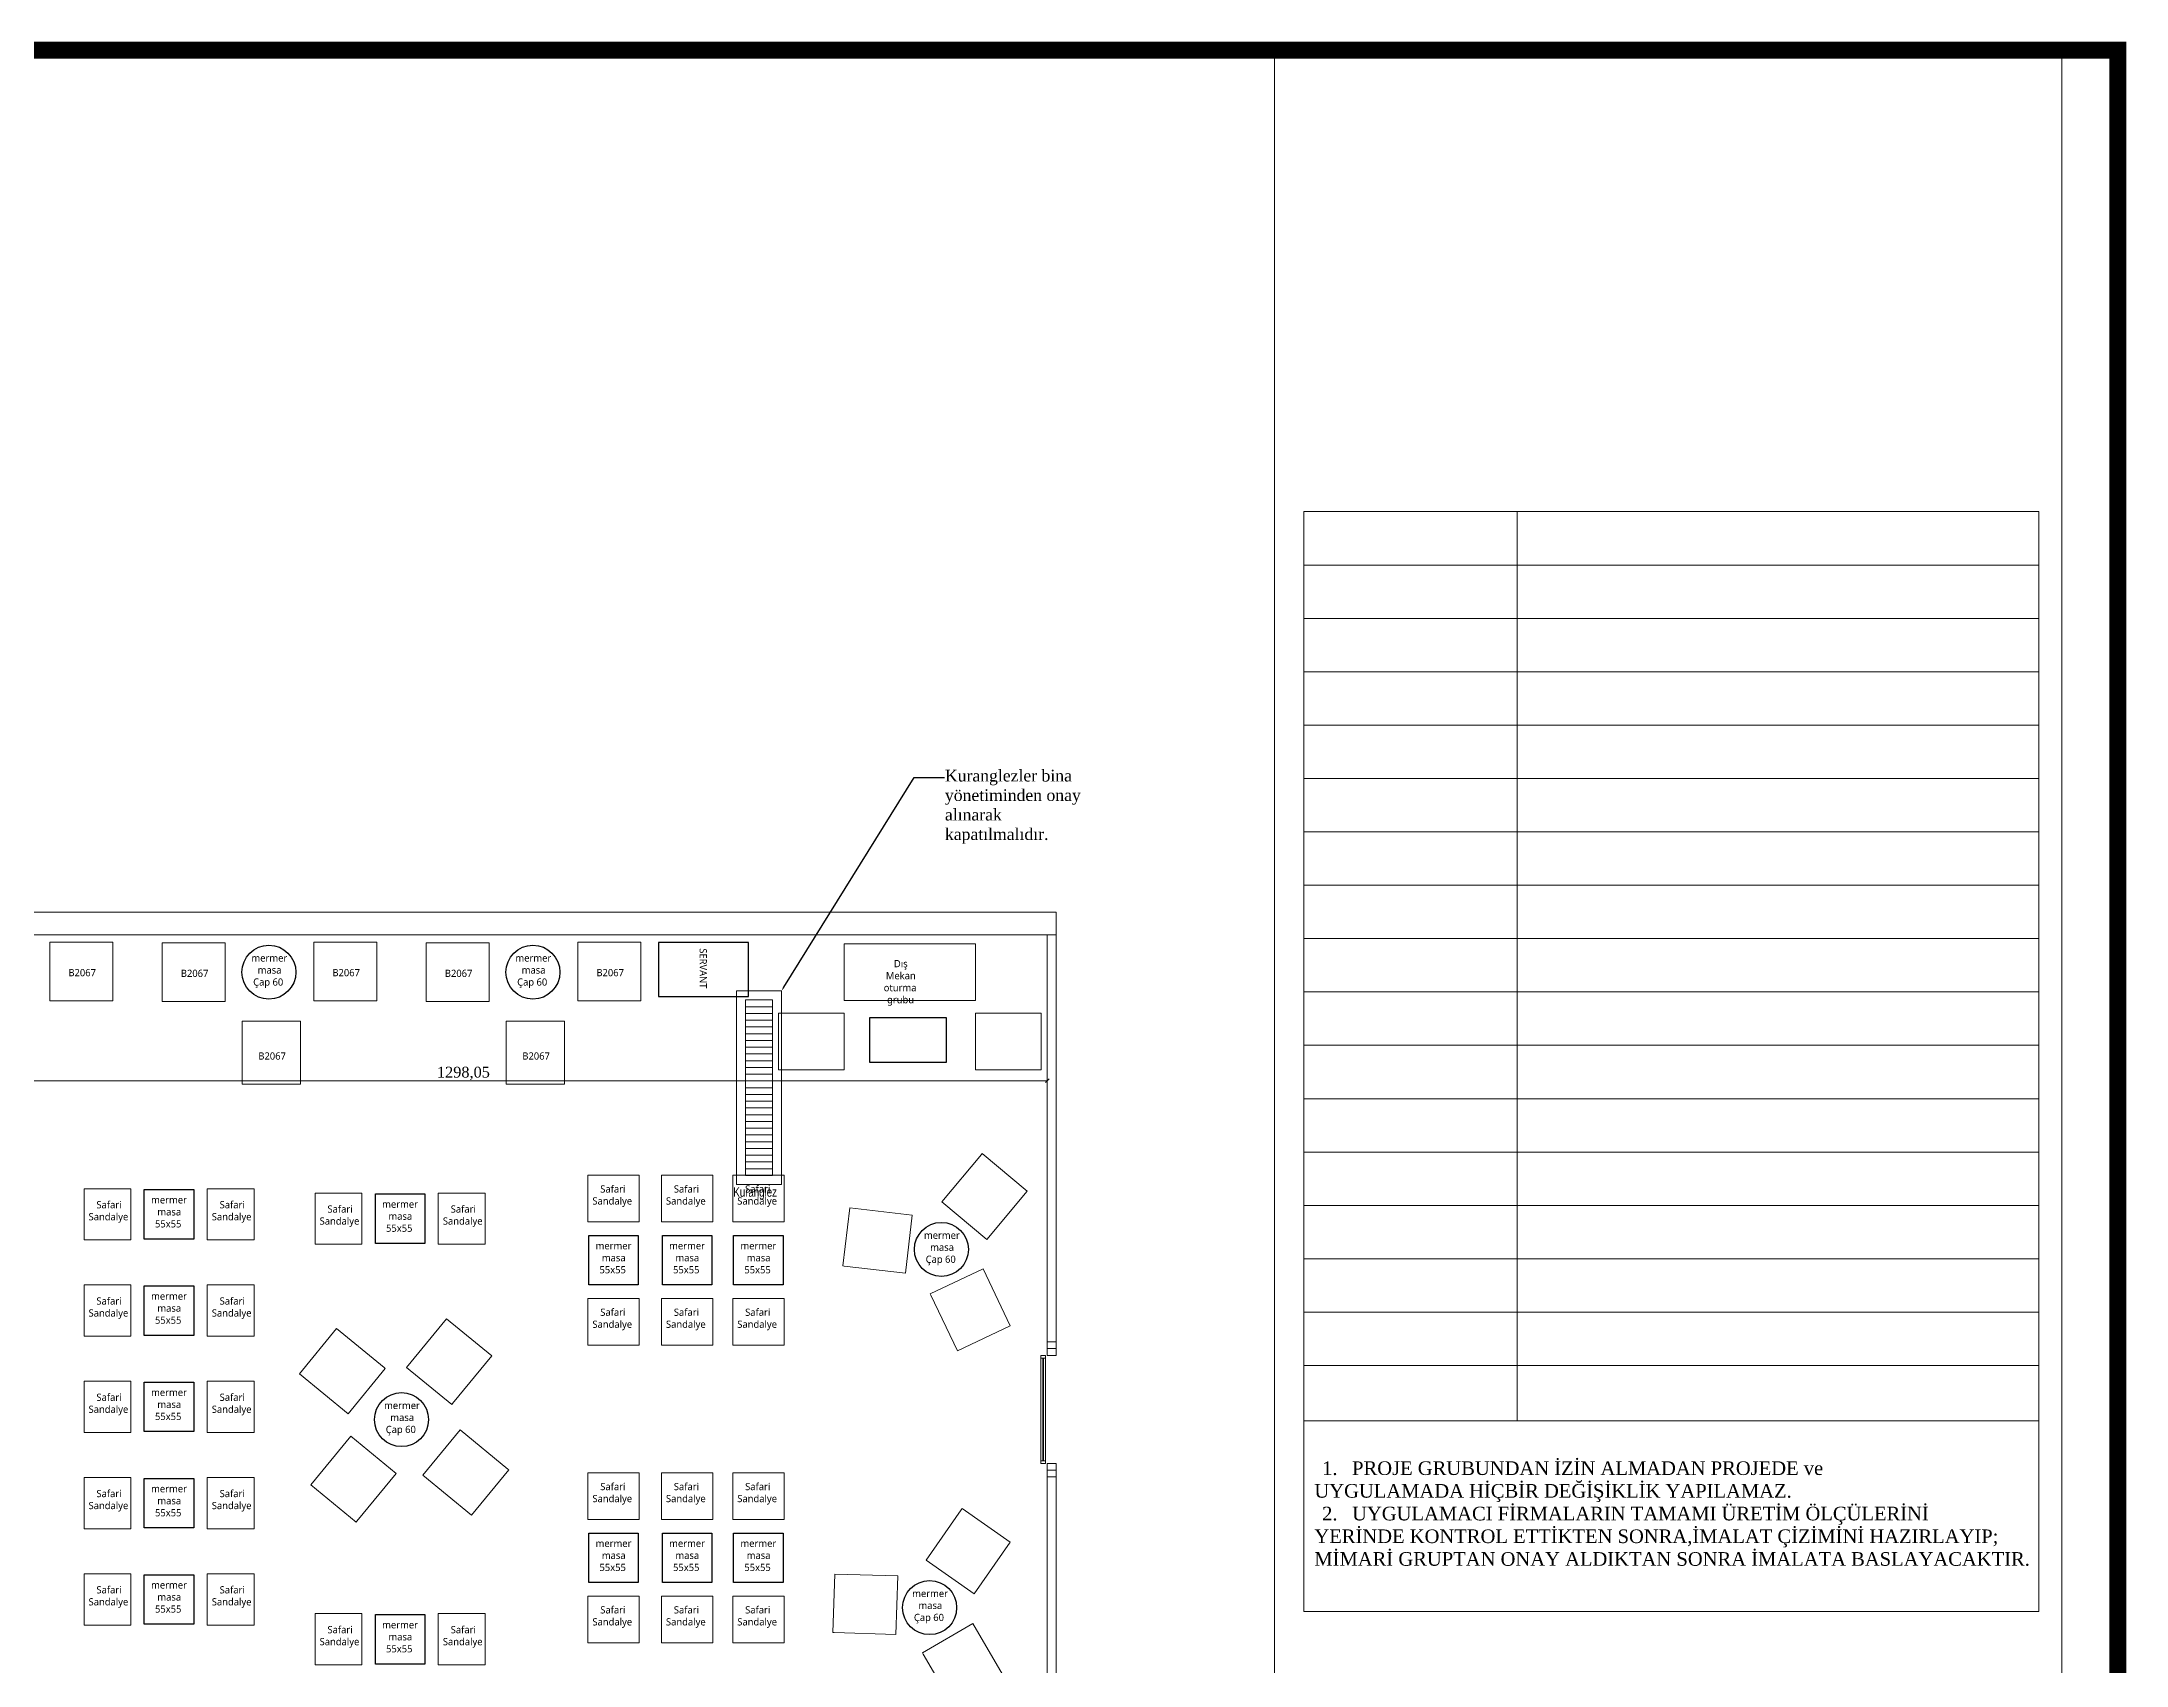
# Model space of a CAD drawing. Header units: millimetres. Extents: x 61675 to 66977, y 9453 to 12371.
# Drawn here: x 64659 to 66977, y 10567 to 12371 of the extents above; entities that cross this region are included whole.
import ezdxf
from ezdxf import colors
from ezdxf.entities.mleader import LeaderData, LeaderLine
from ezdxf.math import Vec2, Vec3

# ---------------------------------------------------------------- set-up
doc = ezdxf.new("R2010")
doc.units = ezdxf.units.MM
doc.header["$LTSCALE"] = 2
doc.header["$PDMODE"] = 2
doc.layers.get('0').update_dxf_attribs({"lineweight": 20})
for name, color, linetype, lineweight in [('SIVA', 4, 'Continuous', 15), ('t_cam', 140, 'Continuous', 20), ('t_doğrama', 142, 'Continuous', 13), ('t_olcu', 252, 'Continuous', 20), ('t_tefris', 44, 'Continuous', 25), ('t_tefrişoturum', 25, 'Continuous', 15), ('t_yazı', 7, 'Continuous', 25), ('YEŞİL', 3, 'Continuous', 50)]:
    doc.layers.add(name, color=color, linetype=linetype, lineweight=lineweight)
doc.layers.add('t_fayans', color=7, linetype='Continuous', lineweight=18, true_color=0xffff75)
doc.styles.add('A Tasarım_genel', font='GOTHIC.TTF', dxfattribs={"width": 0.7, "height": 70})
doc.styles.add('MEKAN', font='swisscl.ttf', dxfattribs={"height": 21})
doc.styles.get("Standard").update_dxf_attribs({"font": 'times.ttf', "height": 12})
doc.dimstyles.new('olcu50', dxfattribs={"dimtxt": 13, "dimasz": 4, "dimexe": 1.25, "dimexo": 0.625, "dimtad": 1, "dimtxsty": 'Standard', "dimblk": 'OBLIQUE', "dimcen": 2.5, "dimclrd": 256, "dimclre": 256, "dimclrt": 7, "dimadec": 0, "dimazin": 0, "dimtfac": 1, "dimtmove": 0, "dimatfit": 3, "dimldrblk": 'OBLIQUE', "dimfxl": 1, "dimlwd": -1, "dimlwe": -1, "dimarcsym": 0})

# ---------------------------------------------------------------- blocks, each defined once
blk = doc.blocks.new('_Oblique')
at = {"color": 0, "linetype": 'ByBlock', "lineweight": -2}
blk.add_line((-0.5, -0.5), (0.5, 0.5), dxfattribs=at)
blk = doc.blocks.new('*D2417')
at = {"layer": 'DEFPOINTS', "color": 0, "transparency": 16777216}
for p in [(64479.2, 11378.9), (65777.3, 11378.9), (65777.3, 11216.7)]:
    blk.add_point(p, dxfattribs=at)
at = {"layer": 't_olcu', "transparency": 16777216}
for p, q in [((64479.2, 11378.3), (64479.2, 11215.4)), ((65777.3, 11378.3), (65777.3, 11215.4)), ((64479.2, 11216.7), (65777.3, 11216.7))]:
    blk.add_line(p, q, dxfattribs=at)
at = {"layer": 't_olcu', "transparency": 16777216, "xscale": 4, "yscale": 4, "zscale": 4, "rotation": 180}
blk.add_blockref('_Oblique', (64479.2, 11216.7), dxfattribs=at)
at = {"layer": 't_olcu', "transparency": 16777216, "xscale": 4, "yscale": 4, "zscale": 4}
blk.add_blockref('_Oblique', (65777.3, 11216.7), dxfattribs=at)
at = {"layer": 't_olcu', "color": 7, "transparency": 16777216, "insert": (65128.2, 11224.8), "char_height": 12, "attachment_point": 5}
blk.add_mtext('1298,05', dxfattribs=at)

msp = doc.modelspace()

# ---------------------------------------------------------------- linework, layer by layer
at = {"color": 252}
for p, q in [((66030.055, 12362.029), (66030.055, 9513.19)), ((66905.067, 12362.029), (66905.067, 9513.19))]:
    msp.add_line(p, q, dxfattribs=at)
at = {"color": 250}
for p, q in [((66299.878, 11849.139), (66299.878, 10838.599)), ((66062.493, 11789.829), (66879.557, 11789.829)), ((66062.493, 11730.519), (66879.557, 11730.519)), ((66062.493, 11671.209), (66879.557, 11671.209)), ((66062.493, 11611.9), (66879.557, 11611.9)), ((66062.493, 11552.59), (66879.557, 11552.59)), ((66062.493, 11493.28), (66879.557, 11493.28)), ((66062.493, 11433.97), (66879.557, 11433.97)), ((66062.493, 11374.66), (66879.557, 11374.66)), ((66062.493, 11315.351), (66879.557, 11315.351)), ((66062.493, 11256.041), (66879.557, 11256.041)), ((66062.493, 11196.731), (66879.557, 11196.731)), ((66062.493, 11137.421), (66879.557, 11137.421)), ((66062.493, 11078.112), (66879.557, 11078.112)), ((66062.493, 11018.802), (66879.557, 11018.802)), ((66062.493, 10959.492), (66879.557, 10959.492)), ((66062.493, 10900.182), (66879.557, 10900.182))]:
    msp.add_line(p, q, dxfattribs=at)
for p, q in [((64479.205, 11403.911), (65787.254, 11403.911)), ((65787.253, 11403.911), (65787.254, 11378.911)), ((64479.205, 11378.911), (65787.254, 11378.911))]:
    msp.add_line(p, q)
at = {"color": 252, "const_width": 18.717}
msp.add_lwpolyline([(61684.583, 9461.991), (61684.583, 12362.029), (66967.568, 12362.029), (66967.568, 9461.991)], close=True, dxfattribs=at)
at = {"color": 250}
msp.add_lwpolyline([(66879.557, 10838.599), (66062.493, 10838.599), (66062.493, 11849.139), (66879.557, 11849.139)], close=True, dxfattribs=at)
msp.add_lwpolyline([(66062.493, 10838.599), (66062.493, 10626.768), (66879.557, 10626.768), (66879.557, 10838.599)], dxfattribs=at)
at = {"layer": 'SIVA'}
for p, q in [((65787.254, 10926.435), (65777.254, 10926.435)), ((65787.254, 10918.935), (65777.254, 10918.935)), ((65770.254, 10911.435), (65770.254, 10791.435)), ((65775.254, 10911.435), (65770.254, 10911.435)), ((65775.254, 10908.435), (65770.254, 10908.435)), ((65775.254, 10791.435), (65775.254, 10911.435)), ((65787.254, 10911.435), (65777.254, 10911.435)), ((65770.254, 10794.435), (65775.254, 10794.435)), ((65770.254, 10791.435), (65775.254, 10791.435)), ((65787.254, 10791.435), (65777.254, 10791.435)), ((65787.254, 10783.935), (65777.254, 10783.935)), ((65787.254, 10776.435), (65777.254, 10776.435))]:
    msp.add_line(p, q, dxfattribs=at)
for points in [[(65431.705, 11316.411), (65431.705, 11101.411), (65481.705, 11101.411), (65481.705, 11316.411)], [(65441.705, 11306.411), (65441.705, 11111.411), (65471.705, 11111.411), (65471.705, 11306.411)], [(65471.705, 11306.411), (65471.705, 11298.911), (65441.705, 11298.911), (65441.705, 11306.411)], [(65471.705, 11298.911), (65471.705, 11291.411), (65441.705, 11291.411), (65441.705, 11298.911)], [(65471.705, 11291.411), (65471.705, 11283.911), (65441.705, 11283.911), (65441.705, 11291.411)], [(65471.705, 11283.911), (65471.705, 11276.411), (65441.705, 11276.411), (65441.705, 11283.911)], [(65471.705, 11276.411), (65471.705, 11268.911), (65441.705, 11268.911), (65441.705, 11276.411)], [(65471.705, 11268.911), (65471.705, 11261.411), (65441.705, 11261.411), (65441.705, 11268.911)], [(65471.705, 11261.411), (65471.705, 11253.911), (65441.705, 11253.911), (65441.705, 11261.411)], [(65471.705, 11253.911), (65471.705, 11246.411), (65441.705, 11246.411), (65441.705, 11253.911)], [(65471.705, 11246.411), (65471.705, 11238.911), (65441.705, 11238.911), (65441.705, 11246.411)], [(65471.705, 11238.911), (65471.705, 11231.411), (65441.705, 11231.411), (65441.705, 11238.911)], [(65471.705, 11231.411), (65471.705, 11223.911), (65441.705, 11223.911), (65441.705, 11231.411)], [(65471.705, 11223.911), (65471.705, 11216.411), (65441.705, 11216.411), (65441.705, 11223.911)], [(65471.705, 11216.411), (65471.705, 11208.911), (65441.705, 11208.911), (65441.705, 11216.411)], [(65471.705, 11208.911), (65471.705, 11201.411), (65441.705, 11201.411), (65441.705, 11208.911)], [(65471.705, 11201.411), (65471.705, 11193.911), (65441.705, 11193.911), (65441.705, 11201.411)], [(65471.705, 11193.911), (65471.705, 11186.411), (65441.705, 11186.411), (65441.705, 11193.911)], [(65471.705, 11186.411), (65471.705, 11178.911), (65441.705, 11178.911), (65441.705, 11186.411)], [(65471.705, 11178.911), (65471.705, 11171.411), (65441.705, 11171.411), (65441.705, 11178.911)], [(65471.705, 11171.411), (65471.705, 11163.911), (65441.705, 11163.911), (65441.705, 11171.411)], [(65471.705, 11163.911), (65471.705, 11156.411), (65441.705, 11156.411), (65441.705, 11163.911)], [(65471.705, 11156.411), (65471.705, 11148.911), (65441.705, 11148.911), (65441.705, 11156.411)], [(65471.705, 11148.911), (65471.705, 11141.411), (65441.705, 11141.411), (65441.705, 11148.911)], [(65471.705, 11141.411), (65471.705, 11133.911), (65441.705, 11133.911), (65441.705, 11141.411)], [(65471.705, 11133.911), (65471.705, 11126.411), (65441.705, 11126.411), (65441.705, 11133.911)], [(65471.705, 11126.411), (65471.705, 11118.911), (65441.705, 11118.911), (65441.705, 11126.411)]]:
    msp.add_lwpolyline(points, close=True, dxfattribs=at)
at = {"layer": 't_cam', "ltscale": 0.5}
for p, q in [((65772.504, 10794.435), (65772.504, 10908.435)), ((65772.754, 10794.435), (65772.754, 10908.435)), ((65773.004, 10794.435), (65773.004, 10908.435))]:
    msp.add_line(p, q, dxfattribs=at)
at = {"layer": 't_doğrama', "ltscale": 0.5}
for points in [[(65777.254, 10911.435), (65777.254, 11378.911)], [(65787.254, 10911.435), (65787.254, 11378.911)], [(65777.254, 10323.957), (65777.254, 10791.435)], [(65787.254, 10323.958), (65787.254, 10791.435)]]:
    msp.add_lwpolyline(points, dxfattribs=at)
at = {"layer": 't_tefris', "linetype": 'Continuous'}
msp.add_lwpolyline([(65445.214, 11370.129), (65345.214, 11370.129), (65345.214, 11310.129), (65445.214, 11310.129), (65445.214, 11370.129)], close=True, dxfattribs=at)
for points in [[(65580.078, 11286.927), (65665.078, 11286.927), (65665.078, 11236.927), (65580.078, 11236.927), (65580.078, 11286.927)], [(64828.437, 11095.701), (64828.437, 11040.701), (64773.437, 11040.701), (64773.437, 11095.701), (64828.437, 11095.701)], [(65085.314, 11090.902), (65085.314, 11035.902), (65030.314, 11035.902), (65030.314, 11090.902), (65085.314, 11090.902)], [(65322.595, 10989.699), (65267.595, 10989.699), (65267.595, 11044.699), (65322.595, 11044.699), (65322.595, 10989.699)], [(65404.374, 10989.699), (65349.374, 10989.699), (65349.374, 11044.699), (65404.374, 11044.699), (65404.374, 10989.699)], [(65483.654, 10989.699), (65428.654, 10989.699), (65428.654, 11044.699), (65483.654, 11044.699), (65483.654, 10989.699)], [(64828.437, 10988.701), (64828.437, 10933.701), (64773.437, 10933.701), (64773.437, 10988.701), (64828.437, 10988.701)], [(64828.437, 10881.701), (64828.437, 10826.701), (64773.437, 10826.701), (64773.437, 10881.701), (64828.437, 10881.701)], [(64828.437, 10774.701), (64828.437, 10719.701), (64773.437, 10719.701), (64773.437, 10774.701), (64828.437, 10774.701)], [(65322.595, 10658.951), (65267.595, 10658.951), (65267.595, 10713.951), (65322.595, 10713.951), (65322.595, 10658.951)], [(65404.374, 10658.951), (65349.374, 10658.951), (65349.374, 10713.951), (65404.374, 10713.951), (65404.374, 10658.951)], [(65483.654, 10658.951), (65428.654, 10658.951), (65428.654, 10713.951), (65483.654, 10713.951), (65483.654, 10658.951)], [(64828.437, 10667.701), (64828.437, 10612.701), (64773.437, 10612.701), (64773.437, 10667.701), (64828.437, 10667.701)], [(65085.314, 10623.444), (65085.314, 10568.444), (65030.314, 10568.444), (65030.314, 10623.444), (65085.314, 10623.444)]]:
    msp.add_lwpolyline(points, dxfattribs=at)
for centre in [(64911.969, 11337.296), (65205.469, 11337.296), (65659.618, 11029.2), (65059.391, 10840.048), (65646.545, 10631.129)]:
    msp.add_circle(centre, 30, dxfattribs=at)
at = {"layer": 't_tefrişoturum'}
for points in [[(64738.469, 11370.546), (64738.469, 11305.546), (64668.469, 11305.546), (64668.469, 11370.546), (64736.969, 11370.546)], [(64863.469, 11369.796), (64863.469, 11304.796), (64793.469, 11304.796), (64793.469, 11369.796), (64861.969, 11369.796)], [(65031.969, 11370.546), (65031.969, 11305.546), (64961.969, 11305.546), (64961.969, 11370.546), (65030.469, 11370.546)], [(65156.969, 11369.796), (65156.969, 11304.796), (65086.969, 11304.796), (65086.969, 11369.796), (65155.469, 11369.796)], [(65325.469, 11370.546), (65325.469, 11305.546), (65255.469, 11305.546), (65255.469, 11370.546), (65323.969, 11370.546)], [(65554.419, 11305.911), (65697.419, 11305.911), (65697.419, 11368.911), (65551.419, 11368.911), (65551.419, 11305.911)], [(65551.419, 11228.911), (65551.419, 11291.911), (65478.419, 11291.911), (65478.419, 11228.911)], [(65700.419, 11228.911), (65770.419, 11228.911), (65770.419, 11291.911), (65697.419, 11291.911), (65697.419, 11228.911)], [(64882.111, 11282.925), (64947.111, 11282.925), (64947.111, 11212.925), (64882.111, 11212.925), (64882.111, 11281.425)], [(65175.611, 11282.925), (65240.611, 11282.925), (65240.611, 11212.925), (65175.611, 11212.925), (65175.611, 11281.425)], [(65704.999, 11135.693), (65754.92, 11094.065), (65710.09, 11040.304), (65660.169, 11081.932), (65704.038, 11134.541)], [(65323.595, 11059.699), (65266.595, 11059.699), (65266.595, 11111.699), (65323.595, 11111.699), (65323.595, 11059.699)], [(65405.374, 11059.699), (65348.374, 11059.699), (65348.374, 11111.699), (65405.374, 11111.699), (65405.374, 11059.699)], [(65484.654, 11059.699), (65427.654, 11059.699), (65427.654, 11111.699), (65484.654, 11111.699), (65484.654, 11059.699)], [(64758.437, 11096.701), (64758.437, 11039.701), (64706.437, 11039.701), (64706.437, 11096.701), (64758.437, 11096.701)], [(64895.437, 11096.701), (64895.437, 11039.701), (64843.437, 11039.701), (64843.437, 11096.701), (64895.437, 11096.701)], [(65015.314, 11091.902), (65015.314, 11034.902), (64963.314, 11034.902), (64963.314, 11091.902), (65015.314, 11091.902)], [(65152.314, 11091.902), (65152.314, 11034.902), (65100.314, 11034.902), (65100.314, 11091.902), (65152.314, 11091.902)], [(65550.176, 11010.898), (65557.702, 11075.46), (65627.231, 11067.356), (65619.705, 11002.793), (65551.666, 11010.724)], [(64758.437, 10989.701), (64758.437, 10932.701), (64706.437, 10932.701), (64706.437, 10989.701), (64758.437, 10989.701)], [(64895.437, 10989.701), (64895.437, 10932.701), (64843.437, 10932.701), (64843.437, 10989.701), (64895.437, 10989.701)], [(65647.211, 10979.695), (65705.887, 11007.661), (65736.005, 10944.471), (65677.329, 10916.505), (65647.856, 10978.341)], [(65323.595, 10922.699), (65266.595, 10922.699), (65266.595, 10974.699), (65323.595, 10974.699), (65323.595, 10922.699)], [(65405.374, 10922.699), (65348.374, 10922.699), (65348.374, 10974.699), (65405.374, 10974.699), (65405.374, 10922.699)], [(65484.654, 10922.699), (65427.654, 10922.699), (65427.654, 10974.699), (65484.654, 10974.699), (65484.654, 10922.699)], [(65041.377, 10896.896), (65000.125, 10846.665), (64946.029, 10891.09), (64987.281, 10941.322), (65040.218, 10897.848)], [(65115.287, 10856.902), (65065.056, 10898.155), (65109.481, 10952.25), (65159.713, 10910.998), (65116.239, 10858.061)], [(64758.437, 10882.701), (64758.437, 10825.701), (64706.437, 10825.701), (64706.437, 10882.701), (64758.437, 10882.701)], [(64895.437, 10882.701), (64895.437, 10825.701), (64843.437, 10825.701), (64843.437, 10882.701), (64895.437, 10882.701)], [(65178.592, 10784.209), (65137.339, 10733.978), (65083.244, 10778.403), (65124.496, 10828.635), (65177.433, 10785.161)], [(65008.928, 10726.21), (64958.696, 10767.463), (65003.122, 10821.558), (65053.353, 10780.306), (65009.88, 10727.369)], [(65323.595, 10728.951), (65266.595, 10728.951), (65266.595, 10780.951), (65323.595, 10780.951), (65323.595, 10728.951)], [(65405.374, 10728.951), (65348.374, 10728.951), (65348.374, 10780.951), (65405.374, 10780.951), (65405.374, 10728.951)], [(65484.654, 10728.951), (65427.654, 10728.951), (65427.654, 10780.951), (65484.654, 10780.951), (65484.654, 10728.951)], [(64758.437, 10775.701), (64758.437, 10718.701), (64706.437, 10718.701), (64706.437, 10775.701), (64758.437, 10775.701)], [(64895.437, 10775.701), (64895.437, 10718.701), (64843.437, 10718.701), (64843.437, 10775.701), (64895.437, 10775.701)], [(65682.609, 10741.126), (65735.922, 10703.941), (65695.876, 10646.527), (65642.563, 10683.712), (65681.751, 10739.896)], [(64758.437, 10668.701), (64758.437, 10611.701), (64706.437, 10611.701), (64706.437, 10668.701), (64758.437, 10668.701)], [(64895.437, 10668.701), (64895.437, 10611.701), (64843.437, 10611.701), (64843.437, 10668.701), (64895.437, 10668.701)], [(65539.08, 10603.492), (65541.031, 10668.463), (65611, 10666.361), (65609.048, 10601.39), (65540.579, 10603.447)], [(65323.595, 10591.951), (65266.595, 10591.951), (65266.595, 10643.951), (65323.595, 10643.951), (65323.595, 10591.951)], [(65405.374, 10591.951), (65348.374, 10591.951), (65348.374, 10643.951), (65405.374, 10643.951), (65405.374, 10591.951)], [(65484.654, 10591.951), (65427.654, 10591.951), (65427.654, 10643.951), (65484.654, 10643.951), (65484.654, 10591.951)], [(65015.314, 10624.444), (65015.314, 10567.444), (64963.314, 10567.444), (64963.314, 10624.444), (65015.314, 10624.444)], [(65152.314, 10624.444), (65152.314, 10567.444), (65100.314, 10567.444), (65100.314, 10624.444), (65152.314, 10624.444)], [(65638.436, 10580.74), (65694.493, 10613.644), (65729.928, 10553.275), (65673.871, 10520.372), (65639.196, 10579.447)]]:
    msp.add_lwpolyline(points, close=True, dxfattribs=at)

# ---------------------------------------------------------------- texts
at = {"color": 250, "insert": (66074.291, 10735.5), "char_height": 15.13082, "width": 1040.33751, "attachment_point": 4}
msp.add_mtext('\\pi-33.306,l41.912,t41.912;1.^IPROJE GRUBUNDAN İZİN ALMADAN PROJEDE ve \\P\\pi0,l0;UYGULAMADA HİÇBİR DEĞİŞİKLİK YAPILAMAZ.\\P\\pi-33.306,l41.912;2.^IUYGULAMACI FİRMALARIN TAMAMI ÜRETİM ÖLÇÜLERİNİ \\P\\pi0,l0;YERİNDE KONTROL ETTİKTEN SONRA,İMALAT ÇİZİMİNİ HAZIRLAYIP;\\PMİMARİ GRUPTAN ONAY ALDIKTAN SONRA İMALATA BASLAYACAKTIR.', dxfattribs=at)
at = {"layer": 't_yazı', "insert": (65394.791, 11361.274), "char_height": 8, "width": 43.28707, "attachment_point": 4, "rotation": 270}
msp.add_mtext('\\pi-2.54836;{\\fLucida Sans Unicode|b0|i0|c162|p34;SERVANT}', dxfattribs=at)
at = {"layer": 't_yazı', "char_height": 8, "width": 43.28707, "attachment_point": 4}
for s, insert in [('\\pi5.3084;{\\fLucida Sans Unicode|b0|i0|c162|p34;B2067}', (64683.791, 11336.739)), ('\\pi5.3084;{\\fLucida Sans Unicode|b0|i0|c162|p34;B2067}', (64808.791, 11335.989)), ('\\pi1.25435;{\\fLucida Sans Unicode|b0|i0|c162|p34;mermer \\P\\pi8.2084;masa \\P\\pi3.15164;Çap 60}', (64891.304, 11338.382)), ('\\pi5.3084;{\\fLucida Sans Unicode|b0|i0|c162|p34;B2067}', (64977.291, 11336.739)), ('\\pi5.3084;{\\fLucida Sans Unicode|b0|i0|c162|p34;B2067}', (65102.291, 11335.989)), ('\\pi1.25435;{\\fLucida Sans Unicode|b0|i0|c162|p34;mermer \\P\\pi8.2084;masa \\P\\pi3.15164;Çap 60}', (65184.804, 11338.382)), ('\\pi5.3084;{\\fLucida Sans Unicode|b0|i0|c162|p34;B2067}', (65270.791, 11336.739)), ('\\pi14.01651;{\\fLucida Sans Unicode|b0|i0|c162|p34;Dış \\P\\pi5.08408;Mekan \\P\\pi2.68408;oturma \\P\\pi6.4084;grubu}', (65592.812, 11325.432)), ('\\pi5.3084;{\\fLucida Sans Unicode|b0|i0|c162|p34;B2067}', (64894.933, 11244.118)), ('\\pi5.3084;{\\fLucida Sans Unicode|b0|i0|c162|p34;B2067}', (65188.433, 11244.118)), ('\\pi7.45435;{\\fLucida Sans Unicode|b0|i0|c162|p34;Safari \\P\\pi-1.2889;Sandalye}', (64712.759, 11070.894)), ('\\pi1.25435;{\\fLucida Sans Unicode|b0|i0|c162|p34;mermer \\P\\pi8.2084;masa \\P\\pi5.57867;55x55}', (64779.759, 11070.894)), ('\\pi7.45435;{\\fLucida Sans Unicode|b0|i0|c162|p34;Safari \\P\\pi-1.2889;Sandalye}', (64849.759, 11070.894)), ('\\pi7.45435;{\\fLucida Sans Unicode|b0|i0|c162|p34;Safari \\P\\pi-1.2889;Sandalye}', (64969.636, 11066.094)), ('\\pi1.25435;{\\fLucida Sans Unicode|b0|i0|c162|p34;mermer \\P\\pi8.2084;masa \\P\\pi5.57867;55x55}', (65036.636, 11066.094)), ('\\pi7.45435;{\\fLucida Sans Unicode|b0|i0|c162|p34;Safari \\P\\pi-1.2889;Sandalye}', (65106.636, 11066.094)), ('\\pi7.45435;{\\fLucida Sans Unicode|b0|i0|c162|p34;Safari \\P\\pi-1.2889;Sandalye}', (65272.917, 11088.392)), ('\\pi7.45435;{\\fLucida Sans Unicode|b0|i0|c162|p34;Safari \\P\\pi-1.2889;Sandalye}', (65354.696, 11088.392)), ('\\pi7.45435;{\\fLucida Sans Unicode|b0|i0|c162|p34;Safari \\P\\pi-1.2889;Sandalye}', (65433.976, 11088.392)), ('\\pi1.25435;{\\fLucida Sans Unicode|b0|i0|c162|p34;mermer \\P\\pi8.2084;masa \\P\\pi5.57867;55x55}', (65273.917, 11019.892)), ('\\pi1.25435;{\\fLucida Sans Unicode|b0|i0|c162|p34;mermer \\P\\pi8.2084;masa \\P\\pi5.57867;55x55}', (65355.696, 11019.892)), ('\\pi1.25435;{\\fLucida Sans Unicode|b0|i0|c162|p34;mermer \\P\\pi8.2084;masa \\P\\pi5.57867;55x55}', (65434.976, 11019.892)), ('\\pi1.25435;{\\fLucida Sans Unicode|b0|i0|c162|p34;mermer \\P\\pi8.2084;masa \\P\\pi3.15164;Çap 60}', (65638.953, 11030.286)), ('\\pi7.45435;{\\fLucida Sans Unicode|b0|i0|c162|p34;Safari \\P\\pi-1.2889;Sandalye}', (64712.759, 10963.894)), ('\\pi1.25435;{\\fLucida Sans Unicode|b0|i0|c162|p34;mermer \\P\\pi8.2084;masa \\P\\pi5.57867;55x55}', (64779.759, 10963.894)), ('\\pi7.45435;{\\fLucida Sans Unicode|b0|i0|c162|p34;Safari \\P\\pi-1.2889;Sandalye}', (64849.759, 10963.894)), ('\\pi7.45435;{\\fLucida Sans Unicode|b0|i0|c162|p34;Safari \\P\\pi-1.2889;Sandalye}', (65272.917, 10951.392)), ('\\pi7.45435;{\\fLucida Sans Unicode|b0|i0|c162|p34;Safari \\P\\pi-1.2889;Sandalye}', (65354.696, 10951.392)), ('\\pi7.45435;{\\fLucida Sans Unicode|b0|i0|c162|p34;Safari \\P\\pi-1.2889;Sandalye}', (65433.976, 10951.392)), ('\\pi7.45435;{\\fLucida Sans Unicode|b0|i0|c162|p34;Safari \\P\\pi-1.2889;Sandalye}', (64712.759, 10856.894)), ('\\pi1.25435;{\\fLucida Sans Unicode|b0|i0|c162|p34;mermer \\P\\pi8.2084;masa \\P\\pi5.57867;55x55}', (64779.759, 10856.894)), ('\\pi7.45435;{\\fLucida Sans Unicode|b0|i0|c162|p34;Safari \\P\\pi-1.2889;Sandalye}', (64849.759, 10856.894)), ('\\pi1.25435;{\\fLucida Sans Unicode|b0|i0|c162|p34;mermer \\P\\pi8.2084;masa \\P\\pi3.15164;Çap 60}', (65038.726, 10841.134)), ('\\pi7.45435;{\\fLucida Sans Unicode|b0|i0|c162|p34;Safari \\P\\pi-1.2889;Sandalye}', (64712.759, 10749.894)), ('\\pi1.25435;{\\fLucida Sans Unicode|b0|i0|c162|p34;mermer \\P\\pi8.2084;masa \\P\\pi5.57867;55x55}', (64779.759, 10749.894)), ('\\pi7.45435;{\\fLucida Sans Unicode|b0|i0|c162|p34;Safari \\P\\pi-1.2889;Sandalye}', (64849.759, 10749.894)), ('\\pi7.45435;{\\fLucida Sans Unicode|b0|i0|c162|p34;Safari \\P\\pi-1.2889;Sandalye}', (65272.917, 10757.644)), ('\\pi7.45435;{\\fLucida Sans Unicode|b0|i0|c162|p34;Safari \\P\\pi-1.2889;Sandalye}', (65354.696, 10757.644)), ('\\pi7.45435;{\\fLucida Sans Unicode|b0|i0|c162|p34;Safari \\P\\pi-1.2889;Sandalye}', (65433.976, 10757.644)), ('\\pi1.25435;{\\fLucida Sans Unicode|b0|i0|c162|p34;mermer \\P\\pi8.2084;masa \\P\\pi5.57867;55x55}', (65273.917, 10689.144)), ('\\pi1.25435;{\\fLucida Sans Unicode|b0|i0|c162|p34;mermer \\P\\pi8.2084;masa \\P\\pi5.57867;55x55}', (65355.696, 10689.144)), ('\\pi1.25435;{\\fLucida Sans Unicode|b0|i0|c162|p34;mermer \\P\\pi8.2084;masa \\P\\pi5.57867;55x55}', (65434.976, 10689.144)), ('\\pi7.45435;{\\fLucida Sans Unicode|b0|i0|c162|p34;Safari \\P\\pi-1.2889;Sandalye}', (64712.759, 10642.894)), ('\\pi1.25435;{\\fLucida Sans Unicode|b0|i0|c162|p34;mermer \\P\\pi8.2084;masa \\P\\pi5.57867;55x55}', (64779.759, 10642.894)), ('\\pi7.45435;{\\fLucida Sans Unicode|b0|i0|c162|p34;Safari \\P\\pi-1.2889;Sandalye}', (64849.759, 10642.894)), ('\\pi1.25435;{\\fLucida Sans Unicode|b0|i0|c162|p34;mermer \\P\\pi8.2084;masa \\P\\pi3.15164;Çap 60}', (65625.88, 10632.215)), ('\\pi7.45435;{\\fLucida Sans Unicode|b0|i0|c162|p34;Safari \\P\\pi-1.2889;Sandalye}', (65272.917, 10620.644)), ('\\pi7.45435;{\\fLucida Sans Unicode|b0|i0|c162|p34;Safari \\P\\pi-1.2889;Sandalye}', (65354.696, 10620.644)), ('\\pi7.45435;{\\fLucida Sans Unicode|b0|i0|c162|p34;Safari \\P\\pi-1.2889;Sandalye}', (65433.976, 10620.644)), ('\\pi7.45435;{\\fLucida Sans Unicode|b0|i0|c162|p34;Safari \\P\\pi-1.2889;Sandalye}', (64969.636, 10598.637)), ('\\pi1.25435;{\\fLucida Sans Unicode|b0|i0|c162|p34;mermer \\P\\pi8.2084;masa \\P\\pi5.57867;55x55}', (65036.636, 10598.637)), ('\\pi7.45435;{\\fLucida Sans Unicode|b0|i0|c162|p34;Safari \\P\\pi-1.2889;Sandalye}', (65106.636, 10598.637))]:
    msp.add_mtext(s, dxfattribs=dict(at, insert=insert))
at = {"layer": 'YEŞİL', "style": 'MEKAN'}
msp.add_text('Kuranglez', height=10.5, dxfattribs=at).set_placement((65428.315, 11087.774))

# ---------------------------------------------------------------- dimensions: what is measured, and where the dimension line sits
at = {"layer": 't_olcu'}
dim = msp.add_linear_dim(base=(65777.254, 11216.694), p1=(64479.205, 11378.911), p2=(65777.254, 11378.911), dimstyle='olcu50', dxfattribs=at)
dim.commit()
dim.dimension.update_dxf_attribs({"geometry": '*D2417', "text_midpoint": (65128.229, 11224.794)})

# ---------------------------------------------------------------- leaders
at = {"layer": 't_fayans', "ltscale": 0.1}
ml = msp.add_multileader_mtext('Standard', dxfattribs=at)
ml.set_content('{\\fTimes New Roman|b0|i0|c162|p18;\\W1;Kuranglezler bina yönetiminden onay alınarak kapatılmalıdır.}', color=256, style='A Tasarım_genel')
ml.set_leader_properties()
ml.build(insert=Vec2(0, 0))
ml.multileader.update_dxf_attribs({"text_right_attachment_type": 6, "dogleg_length": 27.003, "arrow_head_size": 5})
ctx = ml.context
ctx.base_point, ctx.char_height, ctx.arrow_head_size, ctx.landing_gap_size, ctx.plane_origin, ctx.plane_x_axis, ctx.plane_y_axis = Vec3(65663.003, 11553.692), 13, 5, 0.54, Vec3(65554.355, 11126.157), Vec3(0.99999998, 0.00018109), Vec3(-0.00018109, 0.99999998)
ctx.right_attachment = 6
notes = []
notes.append((ctx, [(0, (1, 1, 0), (65629.368, 11553.686), (0.99999998, 0.00018109), 33.635, [(0, [(65481.705, 11316.411)], 0, [])])]))
ctx.mtext.insert, ctx.mtext.text_direction, ctx.mtext.rotation, ctx.mtext.width, ctx.mtext.defined_height, ctx.mtext.flow_direction = Vec3(65663.541, 11562.245), Vec3(0.99999998, 0.00018109), 0.00018109, 170.01286, 90.457, 5
for ctx, leaders in notes:
    for number, flags, end, landing, length, lines in leaders:
        leader = LeaderData()
        leader.index, (leader.has_last_leader_line, leader.has_dogleg_vector, leader.attachment_direction) = number, flags
        leader.last_leader_point, leader.dogleg_vector, leader.dogleg_length = Vec3(end), Vec3(landing), length
        for number, points, colour, breaks in lines:
            line = LeaderLine()
            line.index, line.vertices, line.color, line.breaks = number, Vec3.list(points), colors.encode_raw_color(colour), breaks
            leader.lines.append(line)
        ctx.leaders.append(leader)

doc.saveas('drawing.dxf')
